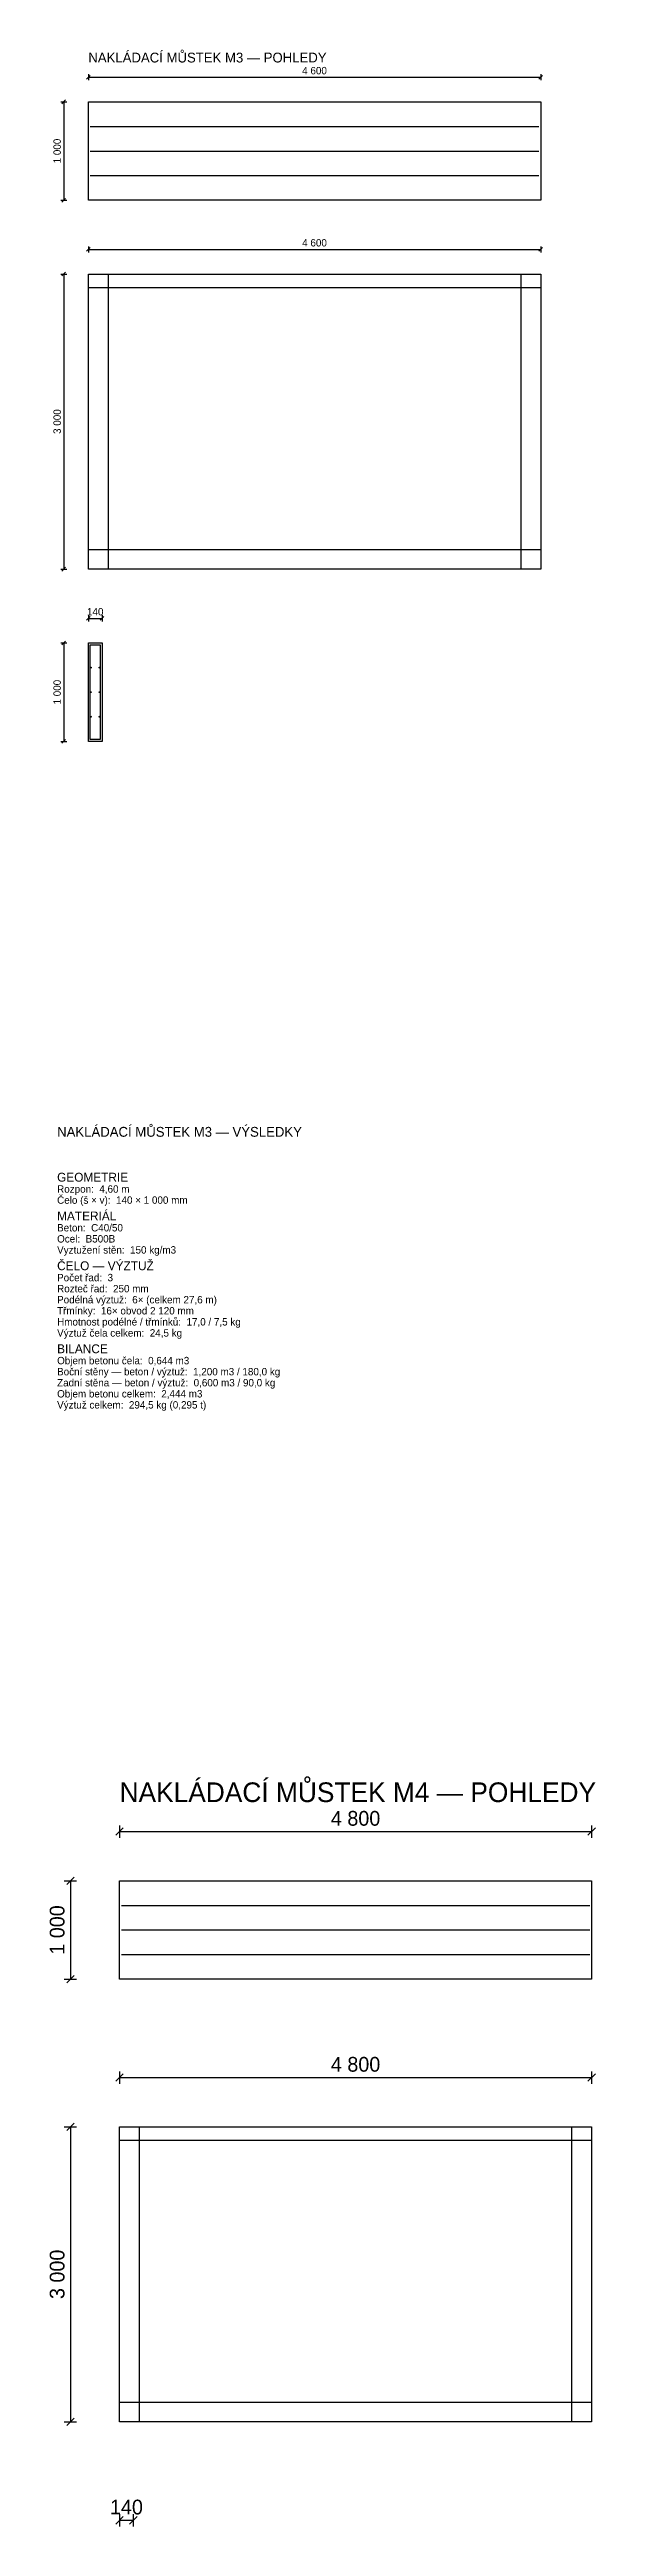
# Model space of a CAD drawing. Header units: millimetres. Extents: x -309 to 21690, y -1871722 to 127.
# Drawn here: x -77 to 5474, y -875694 to -850518 of the extents above; entities that cross this region are included whole.
import ezdxf
from ezdxf.enums import TextEntityAlignment as Align

# ---------------------------------------------------------------- set-up
doc = ezdxf.new("R2010")
doc.units = ezdxf.units.MM
for name, color, linetype in [('OPTICORS_BETON', 7, 'CONTINUOUS'), ('OPTICORS_KOTY', 3, 'CONTINUOUS'), ('OPTICORS_VYZTUZ', 1, 'CONTINUOUS')]:
    doc.layers.add(name, color=color, linetype=linetype)

msp = doc.modelspace()

# ---------------------------------------------------------------- linework, layer by layer
at = {"layer": 'OPTICORS_BETON'}
for points in [[(317.5, -851050), (4917.5, -851050), (4917.5, -852050), (317.5, -852050)], [(317.5, -852800), (4917.5, -852800), (4917.5, -852940), (317.5, -852940)], [(317.5, -852800), (517.5, -852800), (517.5, -855800), (317.5, -855800)], [(4717.5, -852800), (4917.5, -852800), (4917.5, -855800), (4717.5, -855800)], [(317.5, -855600), (4917.5, -855600), (4917.5, -855800), (317.5, -855800)], [(317.5, -856550), (457.5, -856550), (457.5, -857550), (317.5, -857550)], [(635, -869131.25), (5435, -869131.25), (5435, -870131.25), (635, -870131.25)], [(635, -871631.25), (5435, -871631.25), (5435, -871771.25), (635, -871771.25)], [(635, -871631.25), (835, -871631.25), (835, -874631.25), (635, -874631.25)], [(5235, -871631.25), (5435, -871631.25), (5435, -874631.25), (5235, -874631.25)], [(635, -874431.25), (5435, -874431.25), (5435, -874631.25), (635, -874631.25)]]:
    msp.add_lwpolyline(points, close=True, dxfattribs=at)
at = {"layer": 'OPTICORS_KOTY'}
for p, q in [((298.75, -850818.75), (336.25, -850781.25)), ((317.5, -850768.75), (317.5, -850831.25)), ((317.5, -850800), (4917.5, -850800)), ((4898.75, -850818.75), (4936.25, -850781.25)), ((4917.5, -850768.75), (4917.5, -850831.25)), ((36.25, -851050), (98.75, -851050)), ((48.75, -851068.75), (86.25, -851031.25)), ((67.5, -851050), (67.5, -852050)), ((36.25, -852050), (98.75, -852050)), ((48.75, -852068.75), (86.25, -852031.25)), ((298.75, -852568.75), (336.25, -852531.25)), ((317.5, -852518.75), (317.5, -852581.25)), ((317.5, -852550), (4917.5, -852550)), ((4898.75, -852568.75), (4936.25, -852531.25)), ((4917.5, -852518.75), (4917.5, -852581.25)), ((36.25, -852800), (98.75, -852800)), ((48.75, -852818.75), (86.25, -852781.25)), ((67.5, -852800), (67.5, -855800)), ((36.25, -855800), (98.75, -855800)), ((48.75, -855818.75), (86.25, -855781.25)), ((298.75, -856318.75), (336.25, -856281.25)), ((317.5, -856268.75), (317.5, -856331.25)), ((317.5, -856300), (457.5, -856300)), ((438.75, -856318.75), (476.25, -856281.25)), ((457.5, -856268.75), (457.5, -856331.25)), ((36.25, -856550), (98.75, -856550)), ((48.75, -856568.75), (86.25, -856531.25)), ((67.5, -856550), (67.5, -857550)), ((36.25, -857550), (98.75, -857550)), ((48.75, -857568.75), (86.25, -857531.25)), ((597.5, -868668.75), (672.5, -868593.75)), ((635, -868568.75), (635, -868693.75)), ((635, -868631.25), (5435, -868631.25)), ((5397.5, -868668.75), (5472.5, -868593.75)), ((5435, -868568.75), (5435, -868693.75)), ((72.5, -869131.25), (197.5, -869131.25)), ((97.5, -869168.75), (172.5, -869093.75)), ((135, -869131.25), (135, -870131.25)), ((72.5, -870131.25), (197.5, -870131.25)), ((97.5, -870168.75), (172.5, -870093.75)), ((597.5, -871168.75), (672.5, -871093.75)), ((635, -871068.75), (635, -871193.75)), ((635, -871131.25), (5435, -871131.25)), ((5397.5, -871168.75), (5472.5, -871093.75)), ((5435, -871068.75), (5435, -871193.75)), ((72.5, -871631.25), (197.5, -871631.25)), ((97.5, -871668.75), (172.5, -871593.75)), ((135, -871631.25), (135, -874631.25)), ((72.5, -874631.25), (197.5, -874631.25)), ((97.5, -874668.75), (172.5, -874593.75)), ((597.5, -875668.75), (672.5, -875593.75)), ((635, -875568.75), (635, -875693.75)), ((737.5, -875668.75), (812.5, -875593.75)), ((775, -875568.75), (775, -875693.75)), ((635, -875631.25), (775, -875631.25))]:
    msp.add_line(p, q, dxfattribs=at)
at = {"layer": 'OPTICORS_VYZTUZ'}
for p, q in [((337.5, -851300), (4897.5, -851300)), ((337.5, -851550), (4897.5, -851550)), ((337.5, -851800), (4897.5, -851800)), ((655, -869381.25), (5415, -869381.25)), ((655, -869631.25), (5415, -869631.25)), ((655, -869881.25), (5415, -869881.25))]:
    msp.add_line(p, q, dxfattribs=at)
msp.add_lwpolyline([(337.5, -856570), (437.5, -856570), (437.5, -857530), (337.5, -857530)], close=True, dxfattribs=at)
for centre in [(342.5, -856800), (432.5, -856800), (342.5, -857050), (432.5, -857050), (342.5, -857300), (432.5, -857300)]:
    msp.add_circle(centre, 5, dxfattribs=at)

# ---------------------------------------------------------------- texts
at = {"layer": 'OPTICORS_KOTY'}
for s, height, p in [('NAKLÁDACÍ MŮSTEK M3 — POHLEDY', 100, (317.5, -850650)), ('NAKLÁDACÍ MŮSTEK M3 — VÝSLEDKY', 100, (0, -861568.75)), ('GEOMETRIE', 90, (0, -862025)), ('Čelo (š × v):  140 × 1 000 mm', 75, (0, -862250)), ('Rozpon:  4,60 m', 75, (0, -862137.5)), ('Beton:  C40/50', 75, (0, -862531.25)), ('MATERIÁL', 90, (0, -862418.75)), ('Vyztužení stěn:  150 kg/m3', 75, (0, -862756.25)), ('Ocel:  B500B', 75, (0, -862643.75)), ('ČELO — VÝZTUŽ', 90, (0, -862925)), ('Počet řad:  3', 75, (0, -863037.5)), ('Rozteč řad:  250 mm', 75, (0, -863150)), ('Podélná výztuž:  6× (celkem 27,6 m)', 75, (0, -863262.5)), ('Třmínky:  16× obvod 2 120 mm', 75, (0, -863375)), ('Hmotnost podélné / třmínků:  17,0 / 7,5 kg', 75, (0, -863487.5)), ('Výztuž čela celkem:  24,5 kg', 75, (0, -863600)), ('BILANCE', 90, (0, -863768.75)), ('Objem betonu čela:  0,644 m3', 75, (0, -863881.25)), ('Boční stěny — beton / výztuž:  1,200 m3 / 180,0 kg', 75, (0, -863993.75)), ('Výztuž celkem:  294,5 kg (0,295 t)', 75, (0, -864331.25)), ('Zadní stěna — beton / výztuž:  0,600 m3 / 90,0 kg', 75, (0, -864106.25)), ('Objem betonu celkem:  2,444 m3', 75, (0, -864218.75)), ('NAKLÁDACÍ MŮSTEK M4 — POHLEDY', 200, (635, -868331.25))]:
    msp.add_text(s, height=height, dxfattribs=at).set_placement(p)
for s, height, p in [('4 600', 75, (2617.5, -850732.5)), ('4 600', 75, (2617.5, -852482.5)), ('140', 75, (387.5, -856232.5)), ('4 800', 150, (3035, -868496.25)), ('4 800', 150, (3035, -870996.25)), ('140', 150, (705, -875496.25))]:
    msp.add_text(s, height=height, dxfattribs=at).set_placement(p, align=Align.MIDDLE)
for s, height, p in [('1 000', 75, (0, -851550)), ('3 000', 75, (0, -854300)), ('1 000', 75, (0, -857050)), ('1 000', 150, (0, -869631.25)), ('3 000', 150, (0, -873131.25))]:
    msp.add_text(s, height=height, rotation=90, dxfattribs=at).set_placement(p, align=Align.MIDDLE)

doc.saveas('drawing.dxf')
